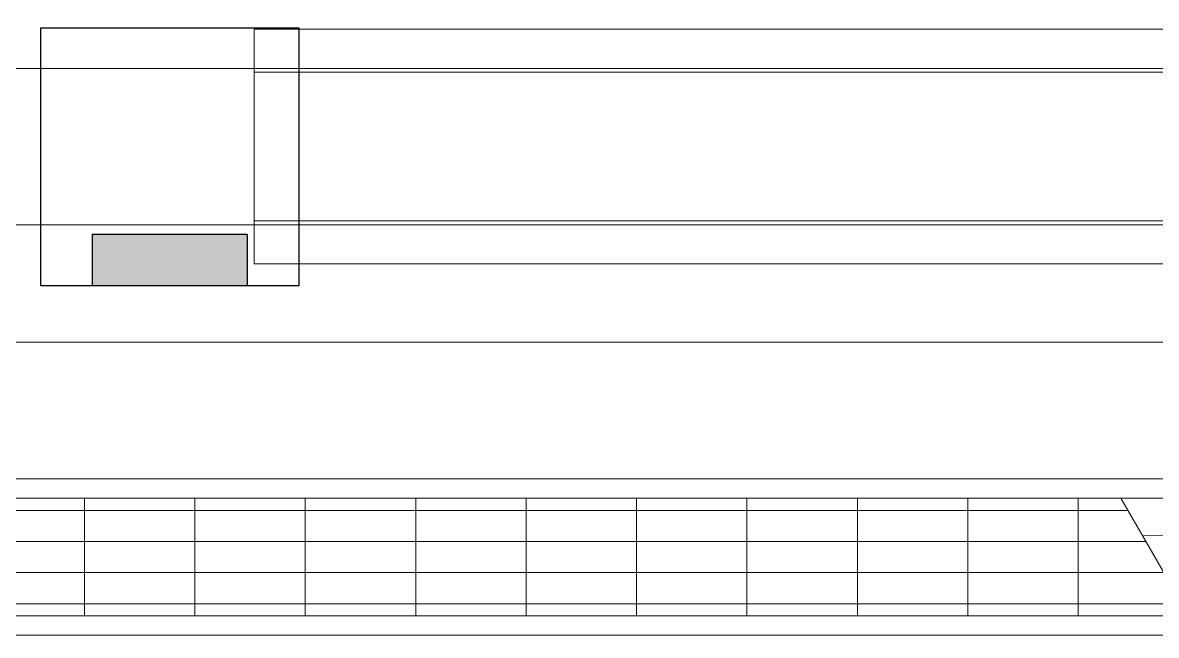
# Model space of a CAD drawing. Extents: x -1439 to 23780, y -1362 to 4476.
# Drawn here: x 8018.6 to 8163.5, y 365 to 443.3 of the extents above; entities that cross this region are included whole.
import ezdxf

# ---------------------------------------------------------------- set-up
doc = ezdxf.new("R2010")
doc.units = 0
doc.header["$MEASUREMENT"] = 0
doc.layers.get('0').update_dxf_attribs({"color": 9, "lineweight": 9})
for name, color, linetype, lineweight in [('Audi$0$05', 8, 'Continuous', 9), ('Audi$0$32', 8, 'Continuous', 9), ('E-DÖŞEME (ŞAP İÇİ) PRİZ KUTUSU', 7, 'Continuous', 30)]:
    doc.layers.add(name, color=color, linetype=linetype, lineweight=lineweight)

# ---------------------------------------------------------------- blocks, each defined once
blk = doc.blocks.new('Audi$0$p-audi-presentation')
for p, q in [((-70, 35), (142.5, 35)), ((142.5, 35), (260, 35)), ((-70, 34.5), (142.5, 34.5)), ((142.5, 15.5), (-70, 15.5)), ((142.5, 15), (-70, 15)), ((260, 15), (142.5, 15))]:
    blk.add_line(p, q)
for points in [[(0, 10), (0, 0), (260, 0), (260, 50), (0, 50), (0, 40)], [(-70, 40), (142.5, 40), (142.5, 10), (-70, 10), (-70, 40)]]:
    blk.add_lwpolyline(points)
blk = doc.blocks.new('Audi$0$p-konvektor_audi')
for p, q in [((250, 89.48), (0, 89.47)), ((250, 89.47), (0, 89.48)), ((58.96, 71.95), (58.96, 86.99)), ((73.08, 71.95), (73.08, 86.99)), ((87.2, 71.95), (87.2, 86.99)), ((101.32, 71.95), (101.32, 86.99)), ((115.44, 71.95), (115.44, 86.99)), ((129.56, 71.95), (129.56, 86.99)), ((191.48, 71.95), (200.19, 86.99)), ((143.68, 71.95), (143.68, 86.98)), ((157.8, 71.95), (157.8, 86.98)), ((171.92, 71.94), (171.92, 86.98)), ((186.04, 71.94), (186.04, 86.98)), ((199.29, 85.44), (2.49, 85.42)), ((196.99, 81.46), (2.49, 81.45)), ((194.68, 77.48), (2.49, 77.47)), ((227.1, 76.72), (194.25, 76.73)), ((192.38, 73.51), (2.49, 73.49)), ((0, 69.47), (250, 69.47))]:
    blk.add_line(p, q)
for points in [[(250, 89.47), (0, 89.47), (0, 69.47), (250, 69.47)], [(247.51, 86.99), (247.51, 71.95), (2.49, 71.95), (2.49, 86.99)]]:
    blk.add_lwpolyline(points, close=True)
blk = doc.blocks.new('10_DÖŞEME (ŞAP İÇİ) PRİZ KUTUSU')
at = {"layer": 'E-DÖŞEME (ŞAP İÇİ) PRİZ KUTUSU'}
blk.add_hatch(color=5, dxfattribs=at).paths.add_polyline_path([(0.734, 0.216), (0.734, 0.706), (-0.734, 0.706), (-0.734, 0.216)])
at = {"layer": 'E-DÖŞEME (ŞAP İÇİ) PRİZ KUTUSU', "color": 5}
for points in [[(1.224, 2.664), (1.224, 0.216), (-1.224, 0.216), (-1.224, 2.664)], [(0.734, 0.706), (0.734, 0.216), (-0.734, 0.216), (-0.734, 0.706)]]:
    blk.add_lwpolyline(points, close=True, dxfattribs=at)

msp = doc.modelspace()

# ---------------------------------------------------------------- block references
at = {"layer": 'Audi$0$05', "xscale": -1}
msp.add_blockref('Audi$0$p-audi-presentation', (8190.68, 402.5), dxfattribs=at)
at = {"layer": 'Audi$0$32', "xscale": -1, "rotation": 180}
msp.add_blockref('Audi$0$p-konvektor_audi', (7967.5, 454.48), dxfattribs=at)
at = {"layer": 'E-DÖŞEME (ŞAP İÇİ) PRİZ KUTUSU', "xscale": 13.48039215686274, "yscale": 13.48039215686274, "zscale": 13.48039215686274}
msp.add_blockref('10_DÖŞEME (ŞAP İÇİ) PRİZ KUTUSU', (8037.39, 406.78), dxfattribs=at)

doc.saveas('drawing.dxf')
